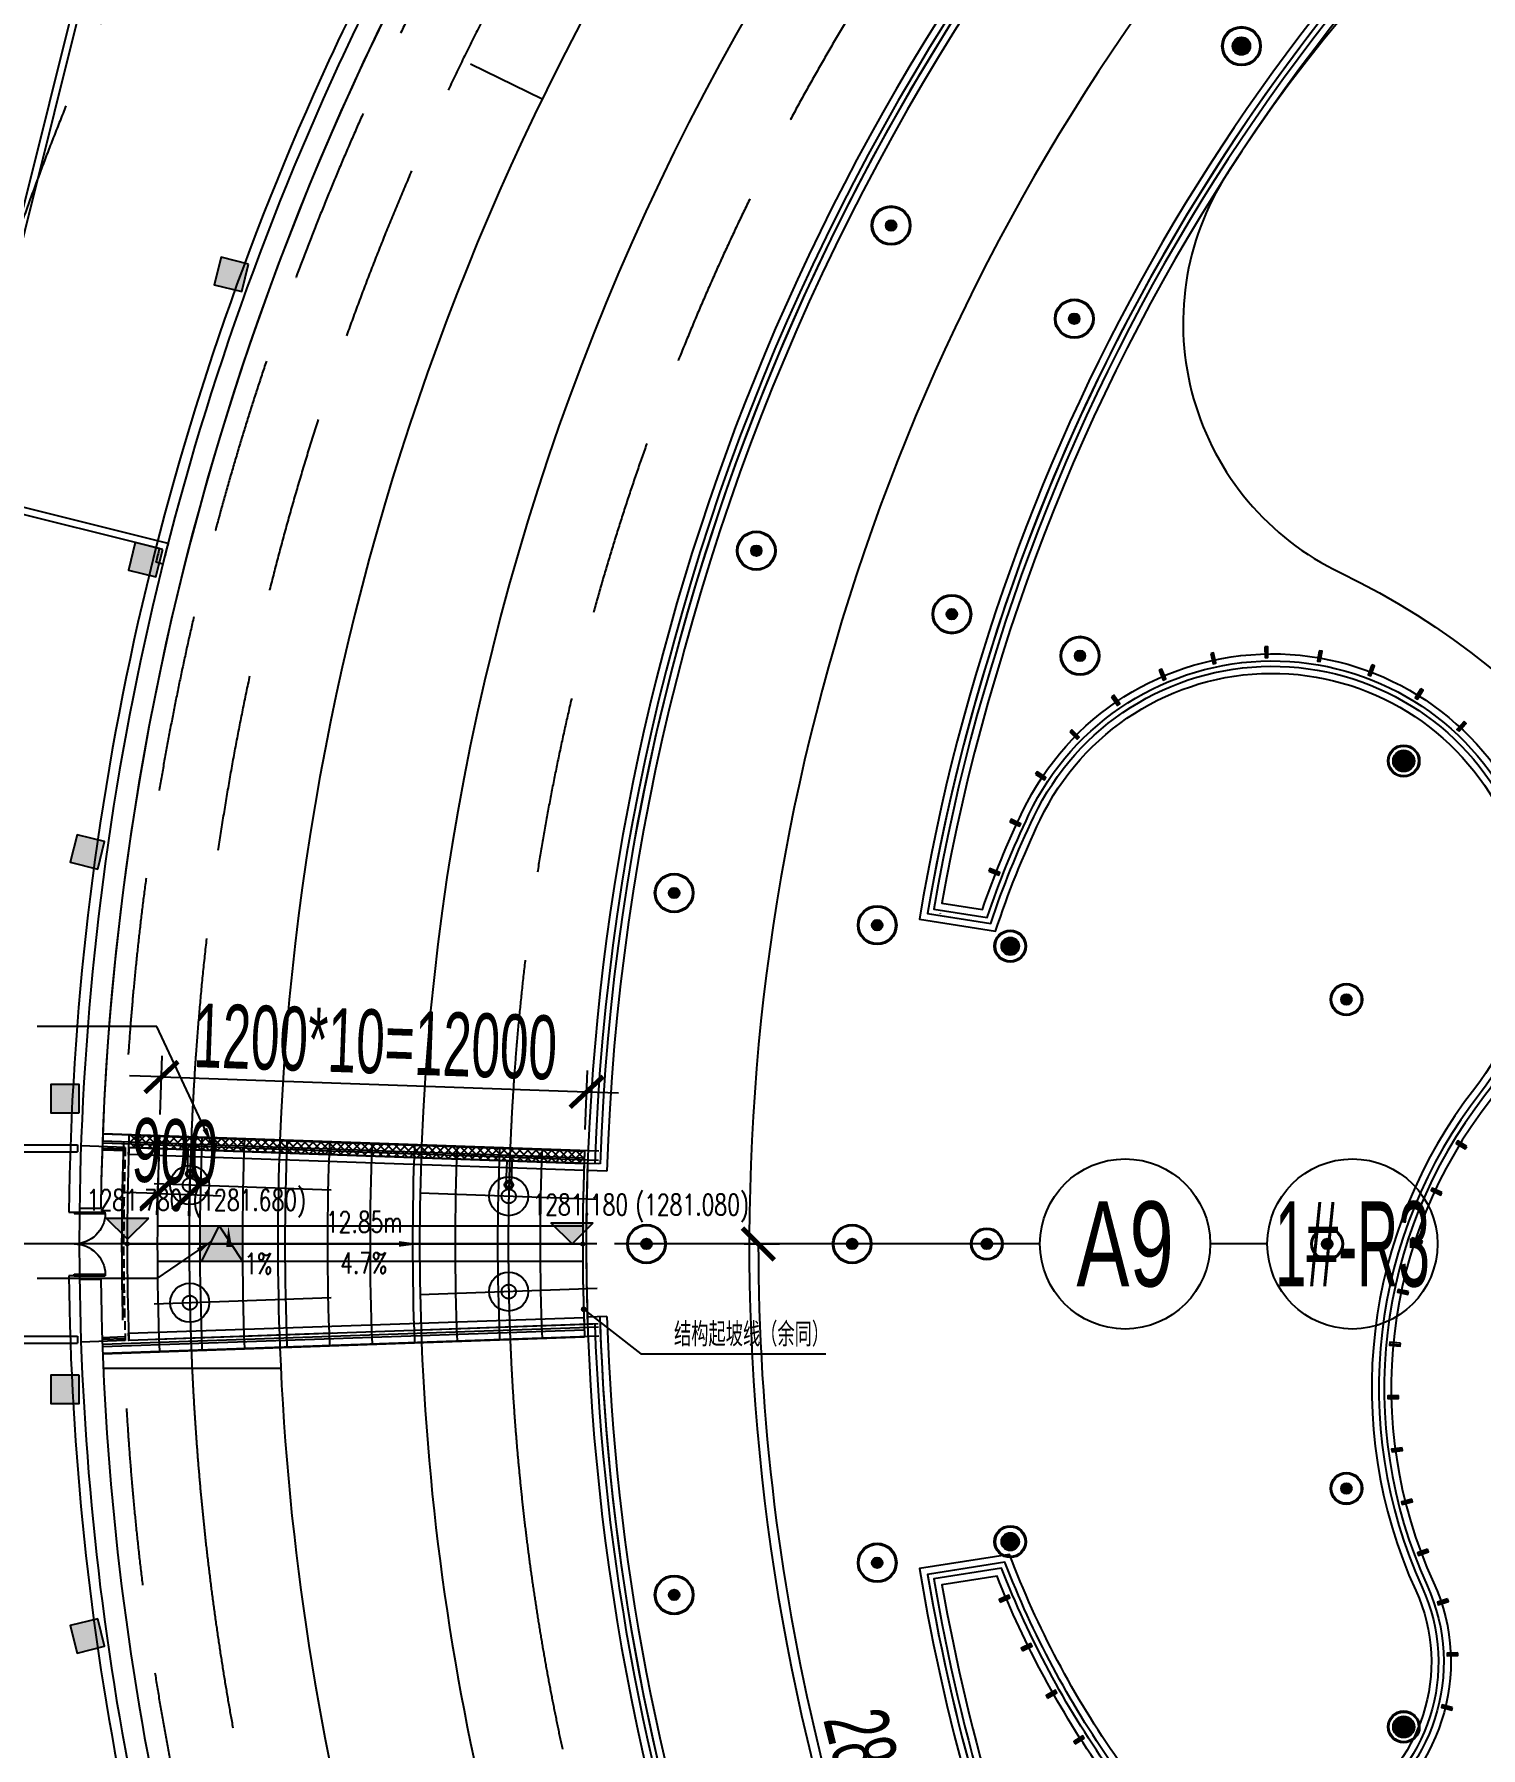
# Model space of a CAD drawing. Extents: x 1962160 to 37842216, y -162679 to 2997677.
# Drawn here: x 37533087 to 37573889, y 2742666 to 2791012 of the extents above; entities that cross this region are included whole.
import ezdxf
from ezdxf.enums import TextEntityAlignment as Align

# ---------------------------------------------------------------- set-up
doc = ezdxf.new("R2010")
doc.units = 0
doc.header["$LTSCALE"] = 1000
for name, pattern in [('__DASH', [0.35, 0.25, -0.1]), ('CENTER', [2, 1.25, -0.25, 0.25, -0.25]), ('CENTER2', [28.575, 19.05, -3.175, 3.175, -3.175]), ('DASH', [0.35, 0.25, -0.1]), ('HIDDEN', [0.375, 0.25, -0.125])]:
    doc.linetypes.add(name, pattern=pattern)
doc.layers.get('0').update_dxf_attribs({"color": 8})
doc.layers.get('Defpoints').update_dxf_attribs({"color": 8})
for name, color, linetype in [('#幕墙线-平面', 8, 'Continuous'), ('#标注', 8, 'Continuous'), ('#虚线', 8, 'HIDDEN'), ('#轴线', 8, 'CENTER2'), ('1-WIN-1', 8, 'Continuous'), ('A-AL-E', 8, 'Continuous'), ('A-COLS-PLAN-C', 8, 'DASH'), ('A-COLS-PLAN-S', 8, 'DASH'), ('A-DETL-ALUM', 8, 'Continuous'), ('A-DIMS-ELEV', 8, 'Continuous'), ('A-DIMS-LEAD', 8, 'Continuous'), ('A-DIMS-SYMB', 8, 'Continuous'), ('A-FLOR', 8, 'Continuous'), ('A-FLOR-OTLN', 8, 'Continuous'), ('A-FLOR-UNDR', 8, '__DASH'), ('A-GRID', 8, 'CENTER'), ('A-HATH', 8, 'Continuous'), ('A-NOTE', 8, 'Continuous'), ('A-ROOF-DRAN', 8, 'Continuous'), ('A-STRS-HRAL', 8, 'Continuous'), ('COLUMN', 8, 'Continuous'), ('DIM', 8, 'Continuous'), ('G-ACCS', 8, 'Continuous'), ('PUB_HATCH', 8, 'Continuous'), ('周边建筑', 8, 'Continuous'), ('建-填充', 8, 'Continuous'), ('水-雨水-压力流-标识', 8, 'Continuous')]:
    doc.layers.add(name, color=color, linetype=linetype)
doc.layers.add('A-X-CHEK', color=8, linetype='Continuous', plot=False)
doc.styles.add('#文字', font='jrs.shx', dxfattribs={"width": 0.7, "bigfont": 'hztxt.shx'})
doc.styles.add('_TCH_DIM', font='SIMPLEX', dxfattribs={"bigfont": 'GBCBIG'})
doc.styles.add('JHZX', font='jrs.shx', dxfattribs={"width": 0.6, "bigfont": 'jhz.shx'})
doc.dimstyles.new('JZBZ-300', dxfattribs={"dimscale": 300, "dimtxt": 3, "dimasz": 1.5, "dimexe": 1, "dimexo": 1, "dimgap": 0.5, "dimtad": 1, "dimdec": 0, "dimdsep": 46, "dimtxsty": 'JHZX', "dimblk1": 'ARCHTICK', "dimblk2": 'ARCHTICK', "dimsah": 1, "dimcen": 0, "dimclrd": 1, "dimclre": 1, "dimclrt": 2, "dimadec": 3, "dimazin": 2, "dimtfac": 1, "dimtdec": 0, "dimtix": 1, "dimtmove": 0, "dimatfit": 3, "dimfxl": 1, "dimtolj": 1, "dimlwd": -1, "dimlwe": -1, "dimarcsym": 1})
doc.dimstyles.new('JZBZ-600', dxfattribs={"dimscale": 600, "dimtxt": 3, "dimasz": 1.5, "dimexe": 1, "dimexo": 1, "dimgap": 0.5, "dimtad": 1, "dimdec": 0, "dimdsep": 46, "dimtxsty": 'JHZX', "dimblk1": 'ARCHTICK', "dimblk2": 'ARCHTICK', "dimsah": 1, "dimcen": 0, "dimclrd": 1, "dimclre": 1, "dimclrt": 2, "dimadec": 1, "dimazin": 2, "dimtfac": 1, "dimtdec": 0, "dimtix": 1, "dimtmove": 0, "dimatfit": 3, "dimfxl": 1, "dimtolj": 1, "dimlwd": -1, "dimlwe": -1, "dimarcsym": 1})
pattern_1 = [(45, (0, 0), (-112.2532015, 112.2532015), []), (135, (0, 0), (-112.2532015, -112.2532015), [])]

# ---------------------------------------------------------------- blocks, each defined once
blk = doc.blocks.new('_ARCHTICK')
at = {"const_width": 0.15}
blk.add_lwpolyline([(-0.5, -0.5), (0.5, 0.5)], dxfattribs=at)
blk = doc.blocks.new('排水沟区域')
at = {"layer": 'A-HATH'}
h = blk.add_hatch(dxfattribs=at)
h.set_pattern_fill('ANSI37', color=256, scale=100)
h.set_pattern_definition(pattern_1)
edge = h.paths.add_edge_path()
edge.add_arc((35647973, 2918657), 129550, 122.52239, 167.0611)
edge.add_arc((35520737, 2947889), 1000, 287.2513, 347.0611, ccw=False)
edge.add_arc((35647973, 2918657), 130050, 167.24373, 167.44192, ccw=False)
edge.add_arc((35520737, 2947889), 650, 307.4372, 347.0611)
edge.add_arc((35647973, 2918657), 129900, 122.52235, 167.0611, ccw=False)
edge.add_line((35578135, 3028186), (35578323, 3027891))
h = blk.add_hatch(dxfattribs=at)
h.set_pattern_fill('ANSI37', color=256, scale=100)
h.set_pattern_definition(pattern_1)
edge = h.paths.add_edge_path()
edge.add_arc((35647973, 2918657), 77950, 177.74274, 178, ccw=False)
edge.add_line((35570083, 2921727), (35582925, 2921279))
edge.add_arc((35647973, 2918657), 65100, 177.69196, 178)
edge.add_line((35582912, 2920929), (35570070, 2921378))
for points in [[(35578323, 3027891), (35578323, 3027891, 0.196821), (35521712, 2947665, -0.26706), (35521034, 2946934, -0.000865), (35521132, 2947373, 0.174635), (35521371, 2947743, -0.196821), (35578135, 3028186), (35578323, 3027891)], [(35570070, 2921378, -0.001123), (35570083, 2921727), (35582925, 2921279, 0.001344), (35582912, 2920929), (35570070, 2921378)]]:
    blk.add_lwpolyline(points, format="xyb", dxfattribs=at)
blk = doc.blocks.new('A$C58e34137')
at = {"layer": 'A-X-CHEK'}
blk.add_blockref('排水沟区域', (-35647973, -2918657), dxfattribs=at)
blk = doc.blocks.new('雨水立管')
for radius in [80, 50]:
    blk.add_circle((0, 0), radius)
blk = doc.blocks.new('雨水')
at = {"layer": 'A-DIMS-SYMB'}
blk.add_lwpolyline([(35572927, 2917595, 0, 0, 0), (35572879, 2919172, 0, 160, 0), (35572897, 2918573, 0, 0, 0)], format="xyseb", dxfattribs=at)
at = {"layer": 'A-ROOF-DRAN'}
for points in [[(35571723, 2920639), (35571744, 2921319)], [(35571873, 2920634), (35571894, 2921314)], [(35580716, 2920325), (35580738, 2921005)], [(35580866, 2920320), (35580888, 2921000)]]:
    blk.add_lwpolyline(points, dxfattribs=at)
at = {"xscale": 1.5, "yscale": 1.5, "zscale": 1.5}
for p in [(35571798, 2920637), (35580791, 2920323)]:
    blk.add_blockref('雨水立管', p, dxfattribs=at)
at = {"layer": 'A-DIMS-SYMB', "style": '_TCH_DIM', "width": 0.705882}
blk.add_text('1%', height=595, dxfattribs=at).set_placement((35573329, 2917806))
blk = doc.blocks.new('1100')
at = {"layer": 'A-DETL-ALUM', "ltscale": 0.3}
blk.add_circle((35572079, 2737405), 550, dxfattribs=at)
blk = doc.blocks.new('_YZHK')
blk.add_circle((0, 0), 0.5)
blk = doc.blocks.new('ASDFASD')
at = {"layer": 'A-COLS-PLAN-C', "ltscale": 0.3, "xscale": 400, "yscale": 400, "zscale": 400}
for p in [(35571791, 2920317), (35580786, 2920003), (35571791, 2916997), (35580786, 2917312)]:
    blk.add_blockref('_YZHK', p, dxfattribs=at)
blk = doc.blocks.new('ZWBLB')
at = {"layer": '周边建筑'}
for radius in [550, 520]:
    blk.add_circle((0, 0), radius, dxfattribs=at)
blk = doc.blocks.new('smg')
blk.add_lwpolyline([(-40, 200), (-40, -100), (40, -100), (40, 200)], close=True)
for points in [[(40, 0), (-40, 0)], [(0, -100), (0, 200)]]:
    blk.add_lwpolyline(points)
blk = doc.blocks.new('_YZH')
blk.add_circle((0, 0), 0.5)
at = {"layer": 'PUB_HATCH', "const_width": 0.5}
blk.add_lwpolyline([(-0.25, 0, 1), (0.25, 0, 1)], format="xyb", close=True, dxfattribs=at)
blk = doc.blocks.new('ECC')
at = {"layer": '周边建筑'}
for p, q in [((-227480, 518995), (-227780, 519006)), ((-227430, 518994), (-227780, 519006)), ((-227237, 514688), (-227787, 514669))]:
    blk.add_line(p, q, dxfattribs=at)
blk.add_lwpolyline([(-144961, 507400, -0.491558), (-154135, 534388, 0.529409), (-166641, 565013, 0.308031), (-209345, 547543, 0.003255), (-209743, 546935, 0.451416), (-206552, 535679, -0.504114), (-200161, 502524, 0.431774), (-198074, 473485, 0.257237), (-145095, 463827, 0.71729)], format="xyb", close=True, dxfattribs=at)
for points in [[(-193078, 563621, 0.209087), (-217785, 526354), (-216647, 526174, -0.02773), (-215511, 528943, -1.115363), (-202320, 520789, 0.279733), (-203920, 507185, -0.912771), (-213256, 501845, -0.058278), (-216232, 507367), (-217785, 507121, 0.0596), (-213966, 494427, 0.0596)], [(-194819, 562694, 0.200884), (-218017, 526188), (-216512, 525950, -0.029292), (-215331, 528857, -1.115363), (-202478, 520912, 0.279733), (-204102, 507102, -0.912771), (-213092, 501959, -0.059776), (-216104, 507589), (-218017, 507286, 0.060511), (-214149, 494347)], [(-198378, 560452, 0.183167), (-218420, 525898), (-216274, 525558, -0.03208), (-215015, 528706, -1.115363), (-202754, 521128, 0.279733), (-204420, 506957, -0.912771), (-212805, 502160, -0.062447), (-215879, 507979), (-218420, 507577, 0.062089), (-214470, 494207)], [(-197882, 560595, 0.184427), (-218190, 526064), (-216411, 525782, -0.030479), (-215195, 528792, -1.115363), (-202596, 521005, 0.279733), (-204238, 507040, -0.912771), (-212969, 502045, -0.060913), (-216008, 507756), (-218190, 507411, 0.06119), (-214286, 494287)], [(-218140, 526056), (-216411, 525782, -0.030479), (-215195, 528792, -1.115363), (-202596, 521005, 0.279733), (-204238, 507040, -0.912771), (-212969, 502045, -0.060913), (-216008, 507756), (-218140, 507419)]]:
    blk.add_lwpolyline(points, format="xyb", dxfattribs=at)
for points in [[(-227237, 518787), (-227787, 518806)], [(-227480, 514479), (-227780, 514469)], [(-227480, 514479), (-227780, 514469)]]:
    blk.add_lwpolyline(points, dxfattribs=at)
for centre, radius in [((-204761, 530365), 450), ((-204761, 530365), 420), ((-215859, 525138), 450), ((-215859, 525138), 420), ((-206377, 523636), 450), ((-206377, 523636), 420), ((-216520, 516737), 450), ((-216520, 516737), 420), ((-206920, 516737), 450), ((-206920, 516737), 420), ((-206377, 509839), 450), ((-206377, 509839), 420), ((-215859, 508337), 450), ((-215859, 508337), 420), ((-204761, 503110), 450), ((-204761, 503110), 420)]:
    blk.add_circle(centre, radius, dxfattribs=at)
for radius, start, end in [(65000, 322.26362, 219.12201), (64800, 128.43776, 178), (64650, 128.44386, 178), (64450, 128.45918, 178.1778), (64650, 128.44691, 169.84191), (56150, 125.9751, 170.3872), (60400, 132.02814, 216), (55800, 170.3839, 170.3872), (65000, 178, 182), (65000, 178, 182), (64800, 182, 199.6412), (64700, 181.82234, 181.82289), (64650, 181.82234, 199.78679), (64650, 182, 199.6412), (64450, 181.8222, 199.78679), (56150, 189.6128, 203.5674)]:
    blk.add_arc((-162820, 516737), radius, start, end, dxfattribs=at)
at = {"layer": 'COLUMN'}
for p, xscale, yscale, zscale in [((-209338, 550535), 500, 500, 500), ((-219221, 545475), 300, 300, 300), ((-214053, 542842), 300, 300, 300), ((-223022, 536298), 300, 300, 300), ((-217506, 534506), 300, 300, 300), ((-213892, 533332), 300, 300, 300), ((-225341, 526640), 300, 300, 300), ((-219612, 525732), 300, 300, 300), ((-226120, 516737), 300, 300, 300), ((-220320, 516737), 300, 300, 300), ((-219612, 507742), 300, 300, 300), ((-225341, 506835), 300, 300, 300)]:
    blk.add_blockref('_YZH', p, dxfattribs=dict(at, xscale=xscale, yscale=yscale, zscale=zscale))
at = {"layer": '周边建筑'}
for p in [(-209338, 550535), (-219221, 545475), (-214053, 542842), (-223022, 536298), (-217506, 534506), (-213892, 533332), (-225341, 526640), (-219612, 525732), (-226120, 516737), (-220320, 516737), (-219612, 507742), (-225341, 506835)]:
    blk.add_blockref('ZWBLB', p, dxfattribs=at)
for p, rotation in [((-210119, 533211), 12.20770315796149), ((-208632, 533386), 1.189284020855742), ((-207138, 533273), 350.1708648837498), ((-211546, 532755), 23.22612229506747), ((-205694, 532877), 339.1524457466439), ((-204352, 532212), 328.1340266095381), ((-212859, 532035), 34.24454143217329), ((-203162, 531303), 317.1156074724323), ((-214011, 531078), 45.26296056927918), ((-214958, 529917), 56.28137970638498), ((-215672, 528600), 65.32549708148517), ((-216260, 527221), 68.50859594333748), ((-203174, 519557), 238.5480200232523), ((-203882, 518236), 245.0589040588298), ((-204436, 516843), 251.5697880944074), ((-204829, 515396), 258.0806721299849), ((-205055, 513914), 264.5915561655624), ((-205111, 512415), 271.1024402011399), ((-204997, 510921), 277.6133242367175), ((-204714, 509448), 284.1242082722949), ((-204266, 508018), 290.6350923078725), ((-215977, 506748), 113.0719800092703), ((-203702, 506628), 288.2020123837371), ((-215351, 505385), 116.2550788711227), ((-203436, 505157), 272.2865180745864), ((-214651, 504059), 119.438177732975), ((-203584, 503669), 256.3710237654357), ((-213878, 502774), 122.6212765948274)]:
    blk.add_blockref('smg', p, dxfattribs=dict(at, rotation=rotation))
for p, xscale, yscale, zscale in [((-204761, 530365), 600, 600, 600), ((-215859, 525138), 500, 500, 500), ((-206377, 523636), 300, 300, 300), ((-216520, 516737), 300, 300, 300), ((-206920, 516737), 300, 300, 300), ((-206377, 509839), 300, 300, 300), ((-215859, 508337), 500, 500, 500), ((-204761, 503110), 600, 600, 600)]:
    blk.add_blockref('_YZH', p, dxfattribs=dict(at, xscale=xscale, yscale=yscale, zscale=zscale))
blk = doc.blocks.new('$DorLib2D$00000002')
at = {"layer": '1-WIN-1'}
for p, q in [((-0.5, 0), (-0.5, 0.4875)), ((-0.475, 0.4875), (-0.5, 0.4875)), ((-0.475, 0), (-0.475, 0.4875)), ((0.475, 0), (0.475, 0.4875)), ((0.475, 0.4875), (0.5, 0.4875)), ((0.5, 0), (0.5, 0.4875)), ((-0.5, 0), (-0.475, 0)), ((0.5, 0), (0.475, 0))]:
    blk.add_line(p, q, dxfattribs=at)
for centre, start, end in [((-0.4875, 0), 0, 88.53072), ((0.4875, 0), 91.46928, 180)]:
    blk.add_arc(centre, 0.4875, start, end, dxfattribs=at)
blk = doc.blocks.new('_FZH')
blk.add_lwpolyline([(-0.5, -0.5), (0.5, -0.5), (0.5, 0.5), (-0.5, 0.5)], close=True)
at = {"layer": 'PUB_HATCH'}
blk.add_solid([(-0.5, -0.5), (0.5, -0.5), (-0.5, 0.5), (0.5, 0.5)], dxfattribs=at)
blk = doc.blocks.new('567')
at = {"layer": '周边建筑'}
for p, q in [((19621, 77041), (21060, 82815)), ((19766, 76797), (21230, 82670)), ((23607, 82283), (37191, 78896)), ((23462, 82113), (37143, 78702)), ((-2800, 81501), (-2800, 79354)), ((-2600, 81525), (-2600, 79354)), ((2600, 81525), (2600, 79354)), ((2800, 81501), (2800, 79354)), ((-2600, 79354), (-2800, 79354)), ((-1000, 78694), (-1000, 79294)), ((-900, 79295), (-900, 79595)), ((900, 79595), (900, 79295)), ((1000, 78694), (1000, 79294)), ((2800, 79354), (2600, 79354)), ((-2724, 78002), (-2768, 79252)), ((2724, 78002), (2768, 79252)), ((-2674, 78004), (-2697, 78654)), ((-2624, 78006), (-2647, 78655)), ((2624, 78006), (2647, 78655)), ((2674, 78004), (2697, 78654)), ((19184, 76944), (19233, 77139))]:
    blk.add_line(p, q, dxfattribs=at)
for points in [[(-1000, 78694, 0.098236), (-30965, 72352, -0.389733), (-41177, 75951), (-55910, 103660, -0.432463), (-52158, 114698, -0.001332), (-51546, 114974, -0.001332)], [(51546, 114974, -0.066668), (79984, 97358, -0.432715), (80756, 85721), (59352, 62768, -0.3894), (48565, 61929, 0.164544), (1000, 78694)]]:
    blk.add_lwpolyline(points, format="xyb", dxfattribs=at)
for radius, start, end in [(79600, 90.64783, 112.05721), (79300, 90.65028, 112.05727), (79300, 89.34972, 90.65028), (79600, 65.19625, 89.35217), (79300, 65.19625, 89.34972), (78700, 90.72805, 113.17007), (78700, 53.84029, 89.27195), (79300, 75.56648, 76), (79500, 75.71172, 76), (79600, 61.74539, 65.19626), (79300, 61.63425, 65.19626)]:
    blk.add_arc((0, 0), radius, start, end, dxfattribs=at)
at = {"layer": 'COLUMN'}
for p, xscale, yscale, zscale, rotation in [((-4100, 79700), 800.0000000000007, 800.0000000000007, 800.0000000000007, 90), ((-11060, 79073), 799.9999999994781, 799.9999999994781, 799.9999999994781, 104.0000000001379), ((11060, 79073), 800.0000000003536, 800.0000000003536, 800.0000000003536, 345.999999999955), ((19305, 77430), 800.0000000003819, 800.0000000003819, 800.0000000003819, 75.99999999998138), ((27357, 75010), 799.9999999994801, 799.9999999994801, 799.9999999994801, 76.00000000011995)]:
    blk.add_blockref('_FZH', p, dxfattribs=dict(at, xscale=xscale, yscale=yscale, zscale=zscale, rotation=rotation))
at = {"layer": 'COLUMN', "xscale": 800.0000000000003, "yscale": 800.0000000000003, "zscale": 800.0000000000003}
blk.add_blockref('_FZH', (4100, 79700), dxfattribs=at)
at = {"layer": '周边建筑', "xscale": -1800, "yscale": 1800, "zscale": -1800, "rotation": 179.9999999999999}
blk.add_blockref('$DorLib2D$00000002', (0, 79445), dxfattribs=at)
blk = doc.blocks.new('DIAN')
at = {"layer": 'A-FLOR-OTLN'}
h = blk.add_hatch(color=256, dxfattribs=at)
h.dxf.hatch_style = 1
edge = h.paths.add_edge_path()
edge.add_arc((35536772, 2753987), 50, 0, 360)
blk.add_circle((35536772, 2753987), 50, dxfattribs=at)
blk = doc.blocks.new('总体道路0521')
at = {"layer": 'G-ACCS'}
for p, q in [((35647904.248, 2918690.471), (35647906.27, 2918689.484)), ((35647893.889, 2918653.677), (35647898.894, 2918653.677))]:
    blk.add_line(p, q, dxfattribs=at)
for radius, start, end in [(69.7, 128.28464, 177.7123), (73.7, 138.3937, 177.72791), (73.7, 177.72791, 182.27209), (69.7, 177.7123, 182.2877), (73.7, 182.27214, 208.50495), (69.7, 182.2877, 207.26735)]:
    blk.add_arc((35647972.511, 2918657.177), radius, start, end, dxfattribs=at)
blk = doc.blocks.new('A$C06ac024f')
at = {"layer": 'A-DIMS-ELEV'}
for points in [[(-77942, 131), (-78542, 731), (-77342, 731)], [(-65401, 0), (-66001, 600), (-64801, 600)]]:
    blk.add_hatch(color=256, dxfattribs=at).paths.add_polyline_path(points)
at = {"layer": 'A-AL-E'}
for points in [[(-72640, 128086), (-64415, 113548, -0.411969), (-64730, 112393, 0.208557), (-126407, 29041, -0.411975), (-127419, 28402), (-143727, 32017)], [(-72814, 127987), (-64589, 113449, -0.411969), (-64830, 112566, 0.208557), (-126602, 29086, -0.411975), (-127376, 28597), (-143683, 32213)]]:
    blk.add_lwpolyline(points, format="xyb", dxfattribs=at)
for points in [[(-65047, 2622), (-78639, 3096)], [(-65055, 2422), (-78646, 2896)], [(-78646, -2896), (-65055, -2422)], [(-78639, -3096), (-65047, -2622)]]:
    blk.add_lwpolyline(points, dxfattribs=at)
at = {"layer": 'A-DIMS-ELEV'}
for p, q in [((-77942, 131), (-78542, 731)), ((-78542, 731), (-77342, 731)), ((-77942, 131), (-77342, 731)), ((-65401, 0), (-66001, 600)), ((-66001, 600), (-64801, 600)), ((-65401, 0), (-64801, 600))]:
    blk.add_line(p, q, dxfattribs=at)
at = {"layer": 'A-DIMS-LEAD'}
for p, q in [((-65074, -1843), (-63459, -3102)), ((-63459, -3102), (-58243, -3102))]:
    blk.add_line(p, q, dxfattribs=at)
at = {"layer": 'A-DIMS-LEAD', "const_width": 80}
blk.add_lwpolyline([(-65105, -1818, 1), (-65042, -1868, 1)], format="xyb", close=True, dxfattribs=at)
at = {"layer": 'A-DIMS-SYMB'}
blk.add_lwpolyline([(-73042, 0, 0, 0, 0), (-69685, 0, 0, 160, 0), (-70285, 0, 0, 0, 0)], format="xyseb", dxfattribs=at)
at = {"layer": 'A-FLOR-OTLN'}
for points in [[(-77903, 2720, 0.017455), (-77903, -2720, 0.017455)], [(-65047, 2622, 0.020144), (-65047, -2622, 0.017455)]]:
    blk.add_lwpolyline(points, format="xyb", dxfattribs=at)
blk.add_lwpolyline([(-77950, 0), (-65100, 0)], dxfattribs=at)
at = {"layer": 'A-FLOR-UNDR'}
for points in [[(-78002, 2724, 0.017455), (-78002, -2724, 0.017455)], [(-64960, 2268, 0.017455), (-64960, -2268, 0.017455)]]:
    blk.add_lwpolyline(points, format="xyb", dxfattribs=at)
at = {"layer": 'A-STRS-HRAL'}
blk.add_lwpolyline([(-69542, 109065, 0.196821), (-126066, 28963, -0.292118), (-126987, 28058, -0.000431), (-126939, 28277, 0.26706), (-126261, 29008, -0.196821), (-69650, 109234)], format="xyb", close=True, dxfattribs=at)
for points in [[(-65067, 2072), (-77909, 2521, -0.000641), (-77903, 2720), (-65060, 2272, 0.000768), (-65067, 2072)], [(-65067, -2072, 0.000768), (-65060, -2272), (-77903, -2720, -0.000641), (-77909, -2521), (-65067, -2072)]]:
    blk.add_lwpolyline(points, format="xyb", dxfattribs=at)
at = {"xscale": 1000, "yscale": 1000, "zscale": 1000}
blk.add_blockref('总体道路0521', (-35647972511, -2918657177), dxfattribs=at)
at = {"layer": 'A-COLS-PLAN-S'}
blk.add_blockref('ASDFASD', (-35647973, -2918657), dxfattribs=at)
at = {"layer": 'A-FLOR-OTLN'}
for p in [(-35614722, -2753987), (-35601872, -2753987)]:
    blk.add_blockref('DIAN', p, dxfattribs=at)
at = {"layer": 'A-ROOF-DRAN'}
blk.add_blockref('雨水', (-35647973, -2918657), dxfattribs=at)
at = {"layer": '周边建筑', "rotation": 90}
blk.add_blockref('567', (0, 0), dxfattribs=at)
at = {"layer": '周边建筑'}
blk.add_blockref('ECC', (162820, -516737), dxfattribs=at)
at = {"layer": '水-雨水-压力流-标识'}
for p in [(-35648263, -2735743), (-35639268, -2736057), (-35639268, -2738748), (-35648263, -2739063)]:
    blk.add_blockref('1100', p, dxfattribs=at)
at = {"layer": 'A-DIMS-ELEV', "style": '_TCH_DIM', "width": 0.705882}
for s, p in [('1281.780', (-79090, 941)), ('(1281.680)', (-76110, 941)), ('(1281.080)', (-63617, 810)), ('1281.180', (-66517, 810))]:
    blk.add_text(s, height=595, dxfattribs=at).set_placement(p)
at = {"layer": 'A-NOTE', "style": '_TCH_DIM', "width": 0.705882}
for s, p in [('12.85m', (-72343, 320)), ('4.7%', (-71943, -836))]:
    blk.add_text(s, height=595, dxfattribs=at).set_placement(p)
at = {"layer": 'A-NOTE', "style": '_TCH_DIM'}
blk.add_text('结构起坡线（余同）', height=675.2, dxfattribs=at).set_placement((-62524, -2892))
blk = doc.blocks.new('A$C41f195f4')
at = {"layer": '建-填充', "ltscale": 10}
h = blk.add_hatch(color=256, dxfattribs=at)
h.dxf.hatch_style = 1
edge = h.paths.add_edge_path()
edge.add_line((-74698, 500), (-75898, 500))
edge.add_arc((1704, 0), 77604, 179.63061, 180.36941)
edge.add_line((-75898, -500), (-74698, -500))
edge.add_arc((-2, 0), 74698, 179.61649, 180.38352, ccw=False)
at = {"layer": 'DIM', "ltscale": 10}
blk.add_lwpolyline([(-75848, -500), (-75351, 500), (-74698, -500)], dxfattribs=at)
blk = doc.blocks.new('A$C80b62fe7')
at = {"layer": '#幕墙线-平面'}
for points in [[(-1880, 317592), (6689, 302445, -0.411969), (6351, 301208, 0.208557), (-55297, 217895, -0.411975), (-56381, 217211), (-73371, 220978)], [(-2107, 317464), (6463, 302317, -0.411969), (6222, 301433, 0.208557), (-55550, 217954, -0.411975), (-56324, 217464), (-73315, 221231)]]:
    blk.add_lwpolyline(points, format="xyb", dxfattribs=at)
for points in [[(6403, 191475), (-7587, 191964)], [(6394, 191215), (-7597, 191704)], [(-6048, 189367), (5952, 189367)], [(-6048, 188367), (5952, 188367)], [(-7597, 186031), (6394, 186519)], [(-7587, 185771), (6403, 186260)]]:
    blk.add_lwpolyline(points, dxfattribs=at)
for radius, start, end in [(128529, 333.50225, 195.7758), (127529, 333.53985, 195.7884)]:
    blk.add_arc((71052, 188867), radius, start, end, dxfattribs=at)
blk = doc.blocks.new('DASWQE')
at = {"layer": '#幕墙线-平面', "ltscale": 10}
for radius, start, end in [(77098, 177.73986, 182.26015), (75898, 177.73575, 182.26426), (74698, 177.7315, 182.26851), (73498, 177.72712, 182.27289), (72298, 177.72259, 182.27742), (71098, 177.71791, 182.2821), (69898, 177.71307, 182.28695), (68698, 177.70805, 182.29196), (67498, 177.70286, 182.29715), (66298, 177.69749, 182.30253), (65098, 177.69191, 182.30811)]:
    blk.add_arc((3, 4), radius, start, end, dxfattribs=at)
at = {"layer": 'DIM', "ltscale": 10}
blk.add_blockref('A$C80b62fe7', (-71047, -188863), dxfattribs=at)
blk = doc.blocks.new('*D202')
at = {"layer": '#标注', "color": 1, "transparency": 16777216}
for p, q in [((36703702, 3017080), (36713863, 3004073)), ((36670314, 2860018), (36684887, 2867766))]:
    blk.add_line(p, q, dxfattribs=at)
blk.add_arc((36780593, 2918654), 108993, 127.99706, 208, dxfattribs=at)
at = {"layer": 'Defpoints', "color": 0, "transparency": 16777216}
for p in [(36703333, 3017553), (36682082, 2965294), (36780593, 2918654), (36669784, 2859736)]:
    blk.add_point(p, dxfattribs=at)
at = {"layer": '#标注', "color": 1, "transparency": 16777216, "xscale": 900, "yscale": 900, "zscale": 900}
for p, rotation in [((36713494, 3004546), 37.99705879158693), ((36684357, 2867485), 297.9999999999892)]:
    blk.add_blockref('_ARCHTICK', p, dxfattribs=dict(at, rotation=rotation))
at = {"layer": '#标注', "color": 2, "transparency": 16777216, "insert": (36672808, 2941567), "char_height": 1800, "attachment_point": 5, "rotation": 77.9985, "style": 'JHZX'}
blk.add_mtext('\\A1;80°', dxfattribs=at)
blk = doc.blocks.new('*D104')
at = {"layer": '#标注', "color": 1, "transparency": 16777216}
for p, q in [((36781660, 2916845), (36784157, 2912586)), ((36725877, 2879124), (36783854, 2913103)), ((36723684, 2882866), (36726181, 2878606))]:
    blk.add_line(p, q, dxfattribs=at)
at = {"layer": 'Defpoints', "color": 0, "transparency": 16777216}
for p in [(36781357, 2917363), (36783854, 2913103), (36723381, 2883384)]:
    blk.add_point(p, dxfattribs=at)
at = {"layer": '#标注', "color": 1, "transparency": 16777216, "xscale": 900, "yscale": 900, "zscale": 900}
for p, rotation in [((36783854, 2913103), 30.37400968452037), ((36725877, 2879124), 210.3740096845204)]:
    blk.add_blockref('_ARCHTICK', p, dxfattribs=dict(at, rotation=rotation))
at = {"layer": '#标注', "color": 2, "transparency": 16777216, "insert": (36754259, 2897149), "char_height": 1800, "attachment_point": 5, "rotation": 30.374, "style": 'JHZX'}
blk.add_mtext('\\A1;67200', dxfattribs=at)
blk = doc.blocks.new('*D116')
at = {"layer": '#标注', "color": 1, "transparency": 16777216}
for p, q in [((36720053, 2918657), (36721053, 2918657)), ((36727140, 2890233), (36728023, 2890702))]:
    blk.add_line(p, q, dxfattribs=at)
blk.add_arc((36780599, 2918657), 60146, 180, 208, dxfattribs=at)
at = {"layer": 'Defpoints', "color": 0, "transparency": 16777216}
for p in [(36719453, 2918657), (36780599, 2918657), (36721249, 2908903), (36726610, 2889951)]:
    blk.add_point(p, dxfattribs=at)
at = {"layer": '#标注', "color": 1, "transparency": 16777216, "xscale": 900, "yscale": 900, "zscale": 900}
for p, rotation in [((36720453, 2918657), 90.00000000000708), ((36727493, 2890420), 298.0000000098545)]:
    blk.add_blockref('_ARCHTICK', p, dxfattribs=dict(at, rotation=rotation))
at = {"layer": '#标注', "color": 2, "transparency": 16777216, "insert": (36723404, 2904397), "char_height": 1800, "attachment_point": 5, "rotation": 284, "style": 'JHZX'}
blk.add_mtext('\\A1;28°', dxfattribs=at)
blk = doc.blocks.new('*U246')
blk.add_line((20, 0), (0, 0))
blk.add_circle((24, 0), 4)
at = {"style": 'JHZX', "width": 0.75}
blk.add_attdef('AXES', text='', height=4, dxfattribs=at).set_placement((24, 0), align=Align.MIDDLE_CENTER)
blk = doc.blocks.new('*U12')
blk.add_line((20, 0), (17.314, 0))
blk.add_circle((24, 0), 4)
at = {"style": 'JHZX', "width": 0.75}
blk.add_attdef('AXES', text='', height=4, dxfattribs=at).set_placement((24, 0), align=Align.MIDDLE_CENTER)
blk = doc.blocks.new('DOTE-11')
at = {"layer": '#虚线', "ltscale": 20}
for p, q in [((36715938, 2920915), (36702546, 2921383)), ((36715903, 2919916), (36702511, 2920383)), ((36715903, 2917399), (36702511, 2916931)), ((36715938, 2916399), (36702546, 2915932))]:
    blk.add_line(p, q, dxfattribs=at)
for radius, start, end in [(117100, 127.09412, 208), (109300, 127.27938, 208), (101500, 127.49316, 208), (93700, 127.74258, 208), (85900, 128.03738, 208), (78100, 128.39118, 208), (76200, 128.39118, 176.00048), (67200, 128.39118, 176.00048)]:
    blk.add_arc((36780599, 2918657), radius, start, end, dxfattribs=at)
at = {"layer": '#轴线'}
blk.add_line((36715899, 2918657), (36633999, 2918657), dxfattribs=at)
for radius, start, end in [(146600, 324.5, 183.99981), (138800, 324.5, 210.18842), (130400, 324.5, 210.32938), (127950, 324.5, 210.37401), (76200, 176.00048, 211.98836), (67200, 176.00048, 212.52356)]:
    blk.add_arc((36780599, 2918657), radius, start, end, dxfattribs=at)
blk = doc.blocks.new('*D347')
at = {"layer": '#标注', "color": 1, "ltscale": 10, "transparency": 16777216}
for p, q in [((37536638, 2760530), (37536696, 2762191)), ((37536675, 2761591), (37535776, 2761622)), ((37536675, 2761591), (37548668, 2761172)), ((37548631, 2760112), (37548689, 2761772)), ((37548668, 2761172), (37549567, 2761141))]:
    blk.add_line(p, q, dxfattribs=at)
at = {"layer": 'Defpoints', "color": 0, "ltscale": 10, "transparency": 16777216}
for p in [(37548668, 2761172), (37536617, 2759931), (37548610, 2759512)]:
    blk.add_point(p, dxfattribs=at)
at = {"layer": '#标注', "color": 1, "ltscale": 10, "transparency": 16777216, "xscale": 900, "yscale": 900, "zscale": 900}
for p, rotation in [((37536675, 2761591), 358.0000000165744), ((37548668, 2761172), 178.0000000165744)]:
    blk.add_blockref('_ARCHTICK', p, dxfattribs=dict(at, rotation=rotation))
at = {"layer": '#标注', "color": 2, "ltscale": 10, "transparency": 16777216, "insert": (37542713, 2762581), "char_height": 1800, "attachment_point": 5, "rotation": 358, "style": 'JHZX'}
blk.add_mtext('\\A1;1200*10=12000', dxfattribs=at)
blk = doc.blocks.new('*D371')
at = {"layer": '#标注', "color": 1, "ltscale": 10, "transparency": 16777216}
for p, q in [((37536596, 2759331), (37536539, 2757704)), ((37537496, 2759300), (37537439, 2757673)), ((37536560, 2758304), (37535661, 2758335)), ((37536560, 2758304), (37537460, 2758272)), ((37537460, 2758272), (37538360, 2758241))]:
    blk.add_line(p, q, dxfattribs=at)
at = {"layer": 'Defpoints', "color": 0, "ltscale": 10, "transparency": 16777216}
for p in [(37536617, 2759931), (37537517, 2759899), (37537460, 2758272)]:
    blk.add_point(p, dxfattribs=at)
at = {"layer": '#标注', "color": 1, "ltscale": 10, "transparency": 16777216, "xscale": 900, "yscale": 900, "zscale": 900}
for p, rotation in [((37536560, 2758304), 358.0000028750761), ((37537460, 2758272), 178.0000028750761)]:
    blk.add_blockref('_ARCHTICK', p, dxfattribs=dict(at, rotation=rotation))
at = {"layer": '#标注', "color": 2, "ltscale": 10, "transparency": 16777216, "insert": (37537052, 2759487), "char_height": 1800, "attachment_point": 5, "rotation": 358, "style": 'JHZX'}
blk.add_mtext('\\A1;900', dxfattribs=at)
blk = doc.blocks.new('ZW-5001')
at = {"layer": '#标注'}
ref = blk.add_blockref('*U246', (36716398.5, 2918657.2), dxfattribs=dict(at, xscale=600, yscale=600))
ref.add_attrib('AXES', 'A9', dxfattribs={"layer": '0', "height": 2400, "style": '#文字', "width": 0.7}).set_placement((36730798.5, 2918657.2), align=Align.MIDDLE_CENTER)
ref = blk.add_blockref('*U12', (36722810.3, 2918657.2), dxfattribs=dict(at, xscale=600, yscale=600, zscale=600))
ref.add_attrib('AXES', '1#-R3', dxfattribs={"layer": '0', "height": 2400, "style": '#文字', "width": 0.5}).set_placement((36737210.3, 2918657.2), align=Align.MIDDLE_CENTER)
for base, center, p1, p2, picture, middle in [((36682082.4, 2965294), (36780592.7, 2918654.1), (36703333, 3017552.5), (36669783.8, 2859736), '*D202', (36672807.9, 2941567.4)), ((36721249, 2908902.9), (36780598.5, 2918657.2), (36719452.8, 2918657.2), (36726610.1, 2889951), '*D116', (36723403.7, 2904396.9))]:
    dim = blk.add_angular_dim_3p(base=base, center=center, p1=p1, p2=p2, dimstyle='JZBZ-600', dxfattribs=at)
    dim.commit()
    dim.dimension.update_dxf_attribs({"geometry": picture, "text_midpoint": middle})
dim = blk.add_aligned_dim(p1=(36723380.6, 2883383.9), p2=(36781357, 2917363.1), distance=-4937.5, dimstyle='JZBZ-600', dxfattribs=at)
dim.commit()
dim.dimension.update_dxf_attribs({"geometry": '*D104', "text_midpoint": (36754258.7, 2897149)})
blk = doc.blocks.new('FDGFH')
at = {"layer": 'A-FLOR'}
blk.add_blockref('ZW-5001', (-36780599, -2918657), dxfattribs=at)
at = {"layer": 'A-GRID'}
blk.add_blockref('DOTE-11', (-36780599, -2918657), dxfattribs=at)

msp = doc.modelspace()

# ---------------------------------------------------------------- linework, layer by layer
at = {"layer": '#标注', "ltscale": 10}
msp.add_arc((37613698.9, 2756873.6), 133683.2, 95.211781, 188.867908, dxfattribs=at)

# ---------------------------------------------------------------- block references
at = {"layer": 'A-STRS-HRAL'}
msp.add_blockref('DASWQE', (37613652.6, 2756886), dxfattribs=at)
at = {"layer": 'DIM', "ltscale": 10}
for name, p in [('A$C06ac024f', (37613657.1, 2756879.8)), ('A$C58e34137', (37613657.1, 2756879.8)), ('A$C41f195f4', (37613657.1, 2756890.3))]:
    msp.add_blockref(name, p, dxfattribs=at)
at = {"layer": 'DIM'}
msp.add_blockref('FDGFH', (37613657.1, 2756879.8), dxfattribs=at)

# ---------------------------------------------------------------- dimensions: what is measured, and where the dimension line sits
at = {"layer": '#标注', "ltscale": 10}
dim = msp.add_aligned_dim(p1=(37536617.1, 2759930.9), p2=(37548609.9, 2759512.1), distance=1661, text='1200*10=12000', dimstyle='JZBZ-600', dxfattribs=at)
dim.commit()
dim.dimension.update_dxf_attribs({"geometry": '*D347', "text_midpoint": (37542713.3, 2762580.7)})
dim = msp.add_aligned_dim(p1=(37536617.1, 2759930.9), p2=(37537517, 2759899.4), distance=-1628.2, dimstyle='JZBZ-600', dxfattribs=at)
dim.commit()
dim.dimension.update_dxf_attribs({"geometry": '*D371', "text_midpoint": (37537052.1, 2759487.2)})

# ---------------------------------------------------------------- leaders
at = {"layer": 'DIM'}
for points in [[(37538089.8, 2759720.6), (37536544.7, 2763019), (37533165.3, 2763019)], [(37538089.8, 2756955.2), (37536544.7, 2755903.9), (37533165.3, 2755903.9)]]:
    msp.add_leader(points, dimstyle='JZBZ-300', dxfattribs=at)

doc.saveas('drawing.dxf')
